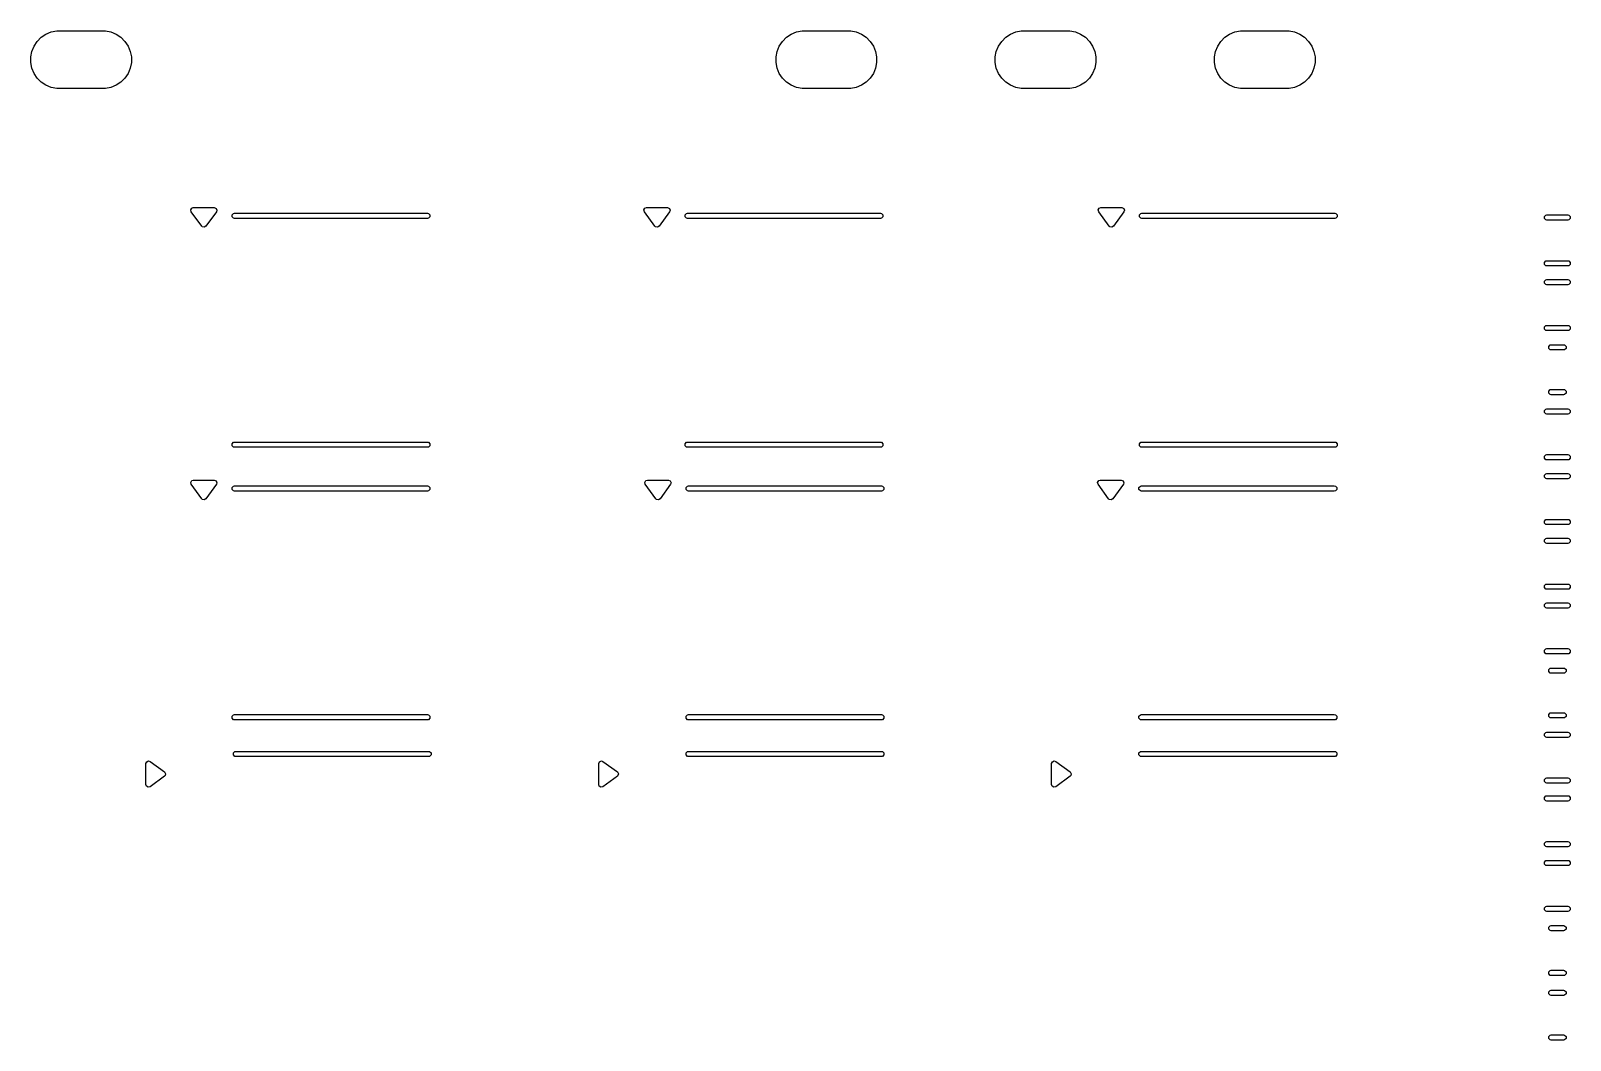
# Model space of a CAD drawing. Extents: x 0.11 to 3.93, y 0.1 to 4.17.
# Drawn here: x 2.12 to 3.503, y 0.988 to 1.895 of the extents above; entities that cross this region are included whole.
import ezdxf

# ---------------------------------------------------------------- set-up
doc = ezdxf.new("R2010")
doc.units = 0
doc.header["$MEASUREMENT"] = 0
doc.layers.add('BLACK', color=7, linetype='CONTINUOUS')

msp = doc.modelspace()

# ---------------------------------------------------------------- linework, layer by layer
at = {"layer": 'BLACK', "linetype": 'CONTINUOUS'}
for p, q in [((2.1385, 1.8939), (2.1435, 1.8949)), ((2.1435, 1.8949), (2.1461, 1.895)), ((2.1461, 1.895), (2.1846, 1.895)), ((2.1846, 1.895), (2.1872, 1.8949)), ((2.1872, 1.8949), (2.1922, 1.8939)), ((2.8078, 1.8939), (2.8128, 1.8949)), ((2.8128, 1.8949), (2.8154, 1.895)), ((2.8154, 1.895), (2.8539, 1.895)), ((2.8539, 1.895), (2.8565, 1.8949)), ((2.8565, 1.8949), (2.8615, 1.8939)), ((3.0047, 1.8939), (3.0097, 1.8949)), ((3.0097, 1.8949), (3.0122, 1.895)), ((3.0122, 1.895), (3.0508, 1.895)), ((3.0508, 1.895), (3.0533, 1.8949)), ((3.0533, 1.8949), (3.0583, 1.8939)), ((3.2015, 1.8939), (3.2065, 1.8949)), ((3.2065, 1.8949), (3.2091, 1.895)), ((3.2091, 1.895), (3.2476, 1.895)), ((3.2476, 1.895), (3.2502, 1.8949)), ((3.2502, 1.8949), (3.2552, 1.8939)), ((2.1212, 1.8765), (2.1231, 1.8812)), ((2.1231, 1.8812), (2.126, 1.8855)), ((2.126, 1.8855), (2.1296, 1.8891)), ((2.1296, 1.8891), (2.1338, 1.8919)), ((2.1338, 1.8919), (2.1385, 1.8939)), ((2.1922, 1.8939), (2.1969, 1.8919)), ((2.1969, 1.8919), (2.2011, 1.8891)), ((2.2011, 1.8891), (2.2047, 1.8855)), ((2.2047, 1.8855), (2.2076, 1.8812)), ((2.2076, 1.8812), (2.2095, 1.8765)), ((2.7905, 1.8765), (2.7924, 1.8812)), ((2.7924, 1.8812), (2.7953, 1.8855)), ((2.7953, 1.8855), (2.7989, 1.8891)), ((2.7989, 1.8891), (2.8031, 1.8919)), ((2.8031, 1.8919), (2.8078, 1.8939)), ((2.8615, 1.8939), (2.8662, 1.8919)), ((2.8662, 1.8919), (2.8704, 1.8891)), ((2.8704, 1.8891), (2.874, 1.8855)), ((2.874, 1.8855), (2.8769, 1.8812)), ((2.8769, 1.8812), (2.8788, 1.8765)), ((2.9873, 1.8765), (2.9893, 1.8812)), ((2.9893, 1.8812), (2.9921, 1.8855)), ((2.9921, 1.8855), (2.9957, 1.8891)), ((2.9957, 1.8891), (3, 1.8919)), ((3, 1.8919), (3.0047, 1.8939)), ((3.0583, 1.8939), (3.063, 1.8919)), ((3.063, 1.8919), (3.0673, 1.8891)), ((3.0673, 1.8891), (3.0709, 1.8855)), ((3.0709, 1.8855), (3.0737, 1.8812)), ((3.0737, 1.8812), (3.0757, 1.8765)), ((3.1842, 1.8765), (3.1861, 1.8812)), ((3.1861, 1.8812), (3.189, 1.8855)), ((3.189, 1.8855), (3.1926, 1.8891)), ((3.1926, 1.8891), (3.1968, 1.8919)), ((3.1968, 1.8919), (3.2015, 1.8939)), ((3.2552, 1.8939), (3.2599, 1.8919)), ((3.2599, 1.8919), (3.2641, 1.8891)), ((3.2641, 1.8891), (3.2677, 1.8855)), ((3.2677, 1.8855), (3.2706, 1.8812)), ((3.2706, 1.8812), (3.2725, 1.8765)), ((2.1202, 1.8715), (2.1212, 1.8765)), ((2.1202, 1.8664), (2.1202, 1.8715)), ((2.1212, 1.8614), (2.1202, 1.8664)), ((2.2095, 1.8765), (2.2105, 1.8715)), ((2.2105, 1.8664), (2.2095, 1.8614)), ((2.2105, 1.8715), (2.2105, 1.8664)), ((2.7895, 1.8715), (2.7905, 1.8765)), ((2.7895, 1.8664), (2.7895, 1.8715)), ((2.7905, 1.8614), (2.7895, 1.8664)), ((2.8788, 1.8765), (2.8798, 1.8715)), ((2.8798, 1.8664), (2.8788, 1.8614)), ((2.8798, 1.8715), (2.8798, 1.8664)), ((2.9863, 1.8715), (2.9873, 1.8765)), ((2.9863, 1.8664), (2.9863, 1.8715)), ((2.9873, 1.8614), (2.9863, 1.8664)), ((3.0757, 1.8765), (3.0766, 1.8715)), ((3.0766, 1.8664), (3.0757, 1.8614)), ((3.0766, 1.8715), (3.0766, 1.8664)), ((3.1832, 1.8715), (3.1842, 1.8765)), ((3.1832, 1.8664), (3.1832, 1.8715)), ((3.1842, 1.8614), (3.1832, 1.8664)), ((3.2725, 1.8765), (3.2735, 1.8715)), ((3.2735, 1.8664), (3.2725, 1.8614)), ((3.2735, 1.8715), (3.2735, 1.8664)), ((2.1231, 1.8567), (2.1212, 1.8614)), ((2.126, 1.8525), (2.1231, 1.8567)), ((2.2076, 1.8567), (2.2047, 1.8525)), ((2.2095, 1.8614), (2.2076, 1.8567)), ((2.7924, 1.8567), (2.7905, 1.8614)), ((2.7953, 1.8525), (2.7924, 1.8567)), ((2.8769, 1.8567), (2.874, 1.8525)), ((2.8788, 1.8614), (2.8769, 1.8567)), ((2.9893, 1.8567), (2.9873, 1.8614)), ((2.9921, 1.8525), (2.9893, 1.8567)), ((3.0737, 1.8567), (3.0709, 1.8525)), ((3.0757, 1.8614), (3.0737, 1.8567)), ((3.1861, 1.8567), (3.1842, 1.8614)), ((3.189, 1.8525), (3.1861, 1.8567)), ((3.2706, 1.8567), (3.2677, 1.8525)), ((3.2725, 1.8614), (3.2706, 1.8567)), ((2.1296, 1.8489), (2.126, 1.8525)), ((2.1338, 1.846), (2.1296, 1.8489)), ((2.1385, 1.8441), (2.1338, 1.846)), ((2.1435, 1.8431), (2.1385, 1.8441)), ((2.1461, 1.843), (2.1435, 1.8431)), ((2.1846, 1.843), (2.1461, 1.843)), ((2.1872, 1.8431), (2.1846, 1.843)), ((2.1922, 1.8441), (2.1872, 1.8431)), ((2.1969, 1.846), (2.1922, 1.8441)), ((2.2011, 1.8489), (2.1969, 1.846)), ((2.2047, 1.8525), (2.2011, 1.8489)), ((2.7989, 1.8489), (2.7953, 1.8525)), ((2.8031, 1.846), (2.7989, 1.8489)), ((2.8078, 1.8441), (2.8031, 1.846)), ((2.8128, 1.8431), (2.8078, 1.8441)), ((2.8154, 1.843), (2.8128, 1.8431)), ((2.8539, 1.843), (2.8154, 1.843)), ((2.8565, 1.8431), (2.8539, 1.843)), ((2.8615, 1.8441), (2.8565, 1.8431)), ((2.8662, 1.846), (2.8615, 1.8441)), ((2.8704, 1.8489), (2.8662, 1.846)), ((2.874, 1.8525), (2.8704, 1.8489)), ((2.9957, 1.8489), (2.9921, 1.8525)), ((3, 1.846), (2.9957, 1.8489)), ((3.0047, 1.8441), (3, 1.846)), ((3.0097, 1.8431), (3.0047, 1.8441)), ((3.0122, 1.843), (3.0097, 1.8431)), ((3.0508, 1.843), (3.0122, 1.843)), ((3.0533, 1.8431), (3.0508, 1.843)), ((3.0583, 1.8441), (3.0533, 1.8431)), ((3.063, 1.846), (3.0583, 1.8441)), ((3.0673, 1.8489), (3.063, 1.846)), ((3.0709, 1.8525), (3.0673, 1.8489)), ((3.1926, 1.8489), (3.189, 1.8525)), ((3.1968, 1.846), (3.1926, 1.8489)), ((3.2015, 1.8441), (3.1968, 1.846)), ((3.2065, 1.8431), (3.2015, 1.8441)), ((3.2091, 1.843), (3.2065, 1.8431)), ((3.2476, 1.843), (3.2091, 1.843)), ((3.2502, 1.8431), (3.2476, 1.843)), ((3.2552, 1.8441), (3.2502, 1.8431)), ((3.2599, 1.846), (3.2552, 1.8441)), ((3.2641, 1.8489), (3.2599, 1.846)), ((3.2677, 1.8525), (3.2641, 1.8489)), ((2.2638, 1.7342), (2.2648, 1.7358)), ((2.2642, 1.7325), (2.2638, 1.7342)), ((2.2737, 1.7195), (2.2642, 1.7325)), ((2.2648, 1.7358), (2.2661, 1.7362)), ((2.2661, 1.7362), (2.285, 1.7362)), ((2.2869, 1.7325), (2.2775, 1.7195)), ((2.285, 1.7362), (2.2867, 1.7355)), ((2.2867, 1.7355), (2.2874, 1.7339)), ((2.2874, 1.7339), (2.2869, 1.7325)), ((2.301, 1.7296), (2.3022, 1.7309)), ((2.301, 1.7278), (2.301, 1.7296)), ((2.3022, 1.7309), (2.3031, 1.7311)), ((2.3031, 1.7311), (2.3898, 1.7311)), ((2.3898, 1.7311), (2.4764, 1.7311)), ((2.4764, 1.7311), (2.4773, 1.7309)), ((2.4773, 1.7309), (2.4786, 1.7296)), ((2.4786, 1.7296), (2.4786, 1.7278)), ((2.6708, 1.7342), (2.6717, 1.7358)), ((2.6712, 1.7325), (2.6708, 1.7342)), ((2.6806, 1.7195), (2.6712, 1.7325)), ((2.6717, 1.7358), (2.6731, 1.7362)), ((2.6731, 1.7362), (2.692, 1.7362)), ((2.6939, 1.7325), (2.6845, 1.7195)), ((2.692, 1.7362), (2.6937, 1.7355)), ((2.6937, 1.7355), (2.6944, 1.7339)), ((2.6944, 1.7339), (2.6939, 1.7325)), ((2.7079, 1.7296), (2.7092, 1.7309)), ((2.7079, 1.7278), (2.7079, 1.7296)), ((2.7092, 1.7309), (2.7101, 1.7311)), ((2.7101, 1.7311), (2.7967, 1.7311)), ((2.7967, 1.7311), (2.8833, 1.7311)), ((2.8833, 1.7311), (2.8842, 1.7309)), ((2.8842, 1.7309), (2.8855, 1.7296)), ((2.8855, 1.7296), (2.8855, 1.7278)), ((3.0788, 1.7342), (3.0797, 1.7358)), ((3.0792, 1.7325), (3.0788, 1.7342)), ((3.0886, 1.7195), (3.0792, 1.7325)), ((3.0797, 1.7358), (3.0811, 1.7362)), ((3.0811, 1.7362), (3.1, 1.7362)), ((3.1019, 1.7325), (3.0925, 1.7195)), ((3.1, 1.7362), (3.1017, 1.7355)), ((3.1017, 1.7355), (3.1024, 1.7339)), ((3.1024, 1.7339), (3.1019, 1.7325)), ((3.1159, 1.7296), (3.1172, 1.7309)), ((3.1159, 1.7278), (3.1159, 1.7296)), ((3.1172, 1.7309), (3.1181, 1.7311)), ((3.1181, 1.7311), (3.2047, 1.7311)), ((3.2047, 1.7311), (3.2913, 1.7311)), ((3.2913, 1.7311), (3.2922, 1.7309)), ((3.2922, 1.7309), (3.2935, 1.7296)), ((3.2935, 1.7296), (3.2935, 1.7278)), ((3.4796, 1.7282), (3.4809, 1.7294)), ((3.4796, 1.7264), (3.4796, 1.7282)), ((3.4809, 1.7294), (3.4818, 1.7296)), ((3.4818, 1.7296), (3.5005, 1.7296)), ((3.5005, 1.7296), (3.5014, 1.7294)), ((3.5014, 1.7294), (3.5027, 1.7282)), ((3.5027, 1.7282), (3.5027, 1.7264)), ((2.2742, 1.719), (2.2737, 1.7195)), ((2.276, 1.7185), (2.2742, 1.719)), ((2.2775, 1.7195), (2.276, 1.7185)), ((2.3022, 1.7266), (2.301, 1.7278)), ((2.3031, 1.7264), (2.3022, 1.7266)), ((2.3898, 1.7264), (2.3031, 1.7264)), ((2.4764, 1.7264), (2.3898, 1.7264)), ((2.4773, 1.7266), (2.4764, 1.7264)), ((2.4786, 1.7278), (2.4773, 1.7266)), ((2.6812, 1.719), (2.6806, 1.7195)), ((2.6829, 1.7185), (2.6812, 1.719)), ((2.6845, 1.7195), (2.6829, 1.7185)), ((2.7092, 1.7266), (2.7079, 1.7278)), ((2.7101, 1.7264), (2.7092, 1.7266)), ((2.7967, 1.7264), (2.7101, 1.7264)), ((2.8833, 1.7264), (2.7967, 1.7264)), ((2.8842, 1.7266), (2.8833, 1.7264)), ((2.8855, 1.7278), (2.8842, 1.7266)), ((3.0892, 1.719), (3.0886, 1.7195)), ((3.0909, 1.7185), (3.0892, 1.719)), ((3.0925, 1.7195), (3.0909, 1.7185)), ((3.1172, 1.7266), (3.1159, 1.7278)), ((3.1181, 1.7264), (3.1172, 1.7266)), ((3.2047, 1.7264), (3.1181, 1.7264)), ((3.2913, 1.7264), (3.2047, 1.7264)), ((3.2922, 1.7266), (3.2913, 1.7264)), ((3.2935, 1.7278), (3.2922, 1.7266)), ((3.4809, 1.7251), (3.4796, 1.7264)), ((3.4818, 1.7249), (3.4809, 1.7251)), ((3.5005, 1.7249), (3.4818, 1.7249)), ((3.5014, 1.7251), (3.5005, 1.7249)), ((3.5027, 1.7264), (3.5014, 1.7251)), ((3.4796, 1.687), (3.4809, 1.6883)), ((3.4796, 1.6852), (3.4796, 1.687)), ((3.4809, 1.6883), (3.4818, 1.6885)), ((3.4818, 1.6885), (3.5005, 1.6885)), ((3.5005, 1.6885), (3.5014, 1.6883)), ((3.5014, 1.6883), (3.5027, 1.687)), ((3.5027, 1.687), (3.5027, 1.6852)), ((3.4809, 1.6839), (3.4796, 1.6852)), ((3.4818, 1.6838), (3.4809, 1.6839)), ((3.5005, 1.6838), (3.4818, 1.6838)), ((3.5014, 1.6839), (3.5005, 1.6838)), ((3.5027, 1.6852), (3.5014, 1.6839)), ((3.4796, 1.6701), (3.4809, 1.6714)), ((3.4796, 1.6683), (3.4796, 1.6701)), ((3.4809, 1.667), (3.4796, 1.6683)), ((3.4809, 1.6714), (3.4818, 1.6716)), ((3.4818, 1.6668), (3.4809, 1.667)), ((3.4818, 1.6716), (3.5005, 1.6716)), ((3.5005, 1.6668), (3.4818, 1.6668)), ((3.5005, 1.6716), (3.5014, 1.6714)), ((3.5014, 1.667), (3.5005, 1.6668)), ((3.5014, 1.6714), (3.5027, 1.6701)), ((3.5027, 1.6683), (3.5014, 1.667)), ((3.5027, 1.6701), (3.5027, 1.6683)), ((3.4796, 1.629), (3.4809, 1.6302)), ((3.4796, 1.6271), (3.4796, 1.629)), ((3.4809, 1.6259), (3.4796, 1.6271)), ((3.4809, 1.6302), (3.4818, 1.6304)), ((3.4818, 1.6257), (3.4809, 1.6259)), ((3.4818, 1.6304), (3.5005, 1.6304)), ((3.5005, 1.6257), (3.4818, 1.6257)), ((3.5005, 1.6304), (3.5014, 1.6302)), ((3.5014, 1.6259), (3.5005, 1.6257)), ((3.5014, 1.6302), (3.5027, 1.629)), ((3.5027, 1.6271), (3.5014, 1.6259)), ((3.5027, 1.629), (3.5027, 1.6271)), ((3.4834, 1.6115), (3.4847, 1.6128)), ((3.4834, 1.6097), (3.4834, 1.6115)), ((3.4847, 1.6084), (3.4834, 1.6097)), ((3.4847, 1.6128), (3.4856, 1.613)), ((3.4856, 1.6083), (3.4847, 1.6084)), ((3.4856, 1.613), (3.4967, 1.613)), ((3.4967, 1.6083), (3.4856, 1.6083)), ((3.4967, 1.613), (3.4976, 1.6128)), ((3.4976, 1.6084), (3.4967, 1.6083)), ((3.4976, 1.6128), (3.4989, 1.6115)), ((3.4989, 1.6097), (3.4976, 1.6084)), ((3.4989, 1.6115), (3.4989, 1.6097)), ((3.4834, 1.5714), (3.4847, 1.5727)), ((3.4834, 1.5696), (3.4834, 1.5714)), ((3.4847, 1.5683), (3.4834, 1.5696)), ((3.4847, 1.5727), (3.4856, 1.5728)), ((3.4856, 1.5681), (3.4847, 1.5683)), ((3.4856, 1.5728), (3.4967, 1.5728)), ((3.4967, 1.5681), (3.4856, 1.5681)), ((3.4967, 1.5728), (3.4976, 1.5727)), ((3.4976, 1.5683), (3.4967, 1.5681)), ((3.4976, 1.5727), (3.4989, 1.5714)), ((3.4989, 1.5696), (3.4976, 1.5683)), ((3.4989, 1.5714), (3.4989, 1.5696)), ((3.4796, 1.554), (3.4809, 1.5552)), ((3.4796, 1.5521), (3.4796, 1.554)), ((3.4809, 1.5509), (3.4796, 1.5521)), ((3.4809, 1.5552), (3.4818, 1.5554)), ((3.4818, 1.5507), (3.4809, 1.5509)), ((3.4818, 1.5554), (3.5005, 1.5554)), ((3.5005, 1.5507), (3.4818, 1.5507)), ((3.5005, 1.5554), (3.5014, 1.5552)), ((3.5014, 1.5509), (3.5005, 1.5507)), ((3.5014, 1.5552), (3.5027, 1.554)), ((3.5027, 1.5521), (3.5014, 1.5509)), ((3.5027, 1.554), (3.5027, 1.5521)), ((2.301, 1.5241), (2.3022, 1.5254)), ((2.301, 1.5223), (2.301, 1.5241)), ((2.3022, 1.521), (2.301, 1.5223)), ((2.3022, 1.5254), (2.3031, 1.5256)), ((2.3031, 1.5209), (2.3022, 1.521)), ((2.3031, 1.5256), (2.3898, 1.5256)), ((2.3898, 1.5209), (2.3031, 1.5209)), ((2.3898, 1.5256), (2.4764, 1.5256)), ((2.4764, 1.5209), (2.3898, 1.5209)), ((2.4764, 1.5256), (2.4773, 1.5254)), ((2.4773, 1.521), (2.4764, 1.5209)), ((2.4773, 1.5254), (2.4786, 1.5241)), ((2.4786, 1.5223), (2.4773, 1.521)), ((2.4786, 1.5241), (2.4786, 1.5223)), ((2.7079, 1.5241), (2.7092, 1.5254)), ((2.7079, 1.5223), (2.7079, 1.5241)), ((2.7092, 1.521), (2.7079, 1.5223)), ((2.7092, 1.5254), (2.7101, 1.5256)), ((2.7101, 1.5209), (2.7092, 1.521)), ((2.7101, 1.5256), (2.7967, 1.5256)), ((2.7967, 1.5209), (2.7101, 1.5209)), ((2.7967, 1.5256), (2.8833, 1.5256)), ((2.8833, 1.5209), (2.7967, 1.5209)), ((2.8833, 1.5256), (2.8842, 1.5254)), ((2.8842, 1.521), (2.8833, 1.5209)), ((2.8842, 1.5254), (2.8855, 1.5241)), ((2.8855, 1.5223), (2.8842, 1.521)), ((2.8855, 1.5241), (2.8855, 1.5223)), ((3.1159, 1.5241), (3.1172, 1.5254)), ((3.1159, 1.5223), (3.1159, 1.5241)), ((3.1172, 1.521), (3.1159, 1.5223)), ((3.1172, 1.5254), (3.1181, 1.5256)), ((3.1181, 1.5209), (3.1172, 1.521)), ((3.1181, 1.5256), (3.2047, 1.5256)), ((3.2047, 1.5209), (3.1181, 1.5209)), ((3.2047, 1.5256), (3.2913, 1.5256)), ((3.2913, 1.5209), (3.2047, 1.5209)), ((3.2913, 1.5256), (3.2922, 1.5254)), ((3.2922, 1.521), (3.2913, 1.5209)), ((3.2922, 1.5254), (3.2935, 1.5241)), ((3.2935, 1.5223), (3.2922, 1.521)), ((3.2935, 1.5241), (3.2935, 1.5223)), ((3.4796, 1.5128), (3.4809, 1.5141)), ((3.4796, 1.511), (3.4796, 1.5128)), ((3.4809, 1.5097), (3.4796, 1.511)), ((3.4809, 1.5141), (3.4818, 1.5143)), ((3.4818, 1.5095), (3.4809, 1.5097)), ((3.4818, 1.5143), (3.5005, 1.5143)), ((3.5005, 1.5095), (3.4818, 1.5095)), ((3.5005, 1.5143), (3.5014, 1.5141)), ((3.5014, 1.5097), (3.5005, 1.5095)), ((3.5014, 1.5141), (3.5027, 1.5128)), ((3.5027, 1.511), (3.5014, 1.5097)), ((3.5027, 1.5128), (3.5027, 1.511)), ((3.4796, 1.4959), (3.4809, 1.4972)), ((3.4796, 1.4941), (3.4796, 1.4959)), ((3.4809, 1.4928), (3.4796, 1.4941)), ((3.4809, 1.4972), (3.4818, 1.4973)), ((3.4818, 1.4973), (3.5005, 1.4973)), ((3.5005, 1.4973), (3.5014, 1.4972)), ((3.5014, 1.4972), (3.5027, 1.4959)), ((3.5027, 1.4941), (3.5014, 1.4928)), ((3.5027, 1.4959), (3.5027, 1.4941)), ((2.2638, 1.4894), (2.2648, 1.491)), ((2.2642, 1.4877), (2.2638, 1.4894)), ((2.2737, 1.4747), (2.2642, 1.4877)), ((2.2648, 1.491), (2.2661, 1.4914)), ((2.2661, 1.4914), (2.285, 1.4914)), ((2.2869, 1.4877), (2.2775, 1.4747)), ((2.285, 1.4914), (2.2867, 1.4907)), ((2.2867, 1.4907), (2.2874, 1.489)), ((2.2874, 1.489), (2.2869, 1.4877)), ((2.301, 1.4848), (2.3022, 1.4861)), ((2.301, 1.483), (2.301, 1.4848)), ((2.3022, 1.4817), (2.301, 1.483)), ((2.3022, 1.4861), (2.3031, 1.4863)), ((2.3031, 1.4816), (2.3022, 1.4817)), ((2.3031, 1.4863), (2.3898, 1.4863)), ((2.3898, 1.4816), (2.3031, 1.4816)), ((2.3898, 1.4863), (2.4764, 1.4863)), ((2.4764, 1.4816), (2.3898, 1.4816)), ((2.4764, 1.4863), (2.4773, 1.4861)), ((2.4773, 1.4817), (2.4764, 1.4816)), ((2.4773, 1.4861), (2.4786, 1.4848)), ((2.4786, 1.483), (2.4773, 1.4817)), ((2.4786, 1.4848), (2.4786, 1.483)), ((2.6716, 1.4894), (2.6725, 1.491)), ((2.672, 1.4877), (2.6716, 1.4894)), ((2.6815, 1.4747), (2.672, 1.4877)), ((2.6725, 1.491), (2.6739, 1.4914)), ((2.6739, 1.4914), (2.6928, 1.4914)), ((2.6947, 1.4877), (2.6853, 1.4747)), ((2.6928, 1.4914), (2.6945, 1.4907)), ((2.6945, 1.4907), (2.6952, 1.489)), ((2.6952, 1.489), (2.6947, 1.4877)), ((2.7088, 1.4848), (2.71, 1.4861)), ((2.7088, 1.483), (2.7088, 1.4848)), ((2.71, 1.4817), (2.7088, 1.483)), ((2.71, 1.4861), (2.7109, 1.4863)), ((2.7109, 1.4816), (2.71, 1.4817)), ((2.7109, 1.4863), (2.7976, 1.4863)), ((2.7976, 1.4816), (2.7109, 1.4816)), ((2.7976, 1.4863), (2.8842, 1.4863)), ((2.8842, 1.4816), (2.7976, 1.4816)), ((2.8842, 1.4863), (2.8851, 1.4861)), ((2.8851, 1.4817), (2.8842, 1.4816)), ((2.8851, 1.4861), (2.8864, 1.4848)), ((2.8864, 1.483), (2.8851, 1.4817)), ((2.8864, 1.4848), (2.8864, 1.483)), ((3.0783, 1.4894), (3.0792, 1.491)), ((3.0787, 1.4877), (3.0783, 1.4894)), ((3.0881, 1.4747), (3.0787, 1.4877)), ((3.0792, 1.491), (3.0806, 1.4914)), ((3.0806, 1.4914), (3.0995, 1.4914)), ((3.1014, 1.4877), (3.092, 1.4747)), ((3.0995, 1.4914), (3.1012, 1.4907)), ((3.1012, 1.4907), (3.1019, 1.489)), ((3.1019, 1.489), (3.1014, 1.4877)), ((3.1154, 1.4848), (3.1167, 1.4861)), ((3.1154, 1.483), (3.1154, 1.4848)), ((3.1167, 1.4817), (3.1154, 1.483)), ((3.1167, 1.4861), (3.1176, 1.4863)), ((3.1176, 1.4816), (3.1167, 1.4817)), ((3.1176, 1.4863), (3.2042, 1.4863)), ((3.2042, 1.4816), (3.1176, 1.4816)), ((3.2042, 1.4863), (3.2908, 1.4863)), ((3.2908, 1.4816), (3.2042, 1.4816)), ((3.2908, 1.4863), (3.2918, 1.4861)), ((3.2918, 1.4817), (3.2908, 1.4816)), ((3.2918, 1.4861), (3.293, 1.4848)), ((3.293, 1.483), (3.2918, 1.4817)), ((3.293, 1.4848), (3.293, 1.483)), ((3.4818, 1.4926), (3.4809, 1.4928)), ((3.5005, 1.4926), (3.4818, 1.4926)), ((3.5014, 1.4928), (3.5005, 1.4926)), ((2.2742, 1.4741), (2.2737, 1.4747)), ((2.276, 1.4737), (2.2742, 1.4741)), ((2.2775, 1.4747), (2.276, 1.4737)), ((2.682, 1.4741), (2.6815, 1.4747)), ((2.6838, 1.4737), (2.682, 1.4741)), ((2.6853, 1.4747), (2.6838, 1.4737)), ((3.0887, 1.4741), (3.0881, 1.4747)), ((3.0904, 1.4737), (3.0887, 1.4741)), ((3.092, 1.4747), (3.0904, 1.4737)), ((3.4796, 1.4547), (3.4809, 1.456)), ((3.4796, 1.4529), (3.4796, 1.4547)), ((3.4809, 1.4517), (3.4796, 1.4529)), ((3.4809, 1.456), (3.4818, 1.4562)), ((3.4818, 1.4515), (3.4809, 1.4517)), ((3.4818, 1.4562), (3.5005, 1.4562)), ((3.5005, 1.4562), (3.5014, 1.456)), ((3.5014, 1.4517), (3.5005, 1.4515)), ((3.5014, 1.456), (3.5027, 1.4547)), ((3.5027, 1.4529), (3.5014, 1.4517)), ((3.5027, 1.4547), (3.5027, 1.4529)), ((3.4796, 1.4378), (3.4809, 1.4391)), ((3.4796, 1.436), (3.4796, 1.4378)), ((3.4809, 1.4391), (3.4818, 1.4393)), ((3.5005, 1.4515), (3.4818, 1.4515)), ((3.4818, 1.4393), (3.5005, 1.4393)), ((3.5005, 1.4393), (3.5014, 1.4391)), ((3.5014, 1.4391), (3.5027, 1.4378)), ((3.5027, 1.4378), (3.5027, 1.436)), ((3.4809, 1.4347), (3.4796, 1.436)), ((3.4818, 1.4345), (3.4809, 1.4347)), ((3.5005, 1.4345), (3.4818, 1.4345)), ((3.5014, 1.4347), (3.5005, 1.4345)), ((3.5027, 1.436), (3.5014, 1.4347)), ((3.4796, 1.3967), (3.4809, 1.398)), ((3.4796, 1.3949), (3.4796, 1.3967)), ((3.4809, 1.398), (3.4818, 1.3981)), ((3.4818, 1.3981), (3.5005, 1.3981)), ((3.5005, 1.3981), (3.5014, 1.398)), ((3.5014, 1.398), (3.5027, 1.3967)), ((3.5027, 1.3967), (3.5027, 1.3949)), ((3.4809, 1.3936), (3.4796, 1.3949)), ((3.4818, 1.3934), (3.4809, 1.3936)), ((3.5005, 1.3934), (3.4818, 1.3934)), ((3.5014, 1.3936), (3.5005, 1.3934)), ((3.5027, 1.3949), (3.5014, 1.3936)), ((3.4796, 1.3797), (3.4809, 1.381)), ((3.4796, 1.3779), (3.4796, 1.3797)), ((3.4809, 1.3767), (3.4796, 1.3779)), ((3.4809, 1.381), (3.4818, 1.3812)), ((3.4818, 1.3765), (3.4809, 1.3767)), ((3.4818, 1.3812), (3.5005, 1.3812)), ((3.5005, 1.3765), (3.4818, 1.3765)), ((3.5005, 1.3812), (3.5014, 1.381)), ((3.5014, 1.3767), (3.5005, 1.3765)), ((3.5014, 1.381), (3.5027, 1.3797)), ((3.5027, 1.3779), (3.5014, 1.3767)), ((3.5027, 1.3797), (3.5027, 1.3779)), ((3.4796, 1.3386), (3.4809, 1.3399)), ((3.4796, 1.3368), (3.4796, 1.3386)), ((3.4809, 1.3355), (3.4796, 1.3368)), ((3.4809, 1.3399), (3.4818, 1.3401)), ((3.4818, 1.3353), (3.4809, 1.3355)), ((3.4818, 1.3401), (3.5005, 1.3401)), ((3.5005, 1.3353), (3.4818, 1.3353)), ((3.5005, 1.3401), (3.5014, 1.3399)), ((3.5014, 1.3355), (3.5005, 1.3353)), ((3.5014, 1.3399), (3.5027, 1.3386)), ((3.5027, 1.3368), (3.5014, 1.3355)), ((3.5027, 1.3386), (3.5027, 1.3368)), ((3.4834, 1.3212), (3.4847, 1.3225)), ((3.4834, 1.3194), (3.4834, 1.3212)), ((3.4847, 1.3181), (3.4834, 1.3194)), ((3.4847, 1.3225), (3.4856, 1.3226)), ((3.4856, 1.3179), (3.4847, 1.3181)), ((3.4856, 1.3226), (3.4967, 1.3226)), ((3.4967, 1.3179), (3.4856, 1.3179)), ((3.4967, 1.3226), (3.4976, 1.3225)), ((3.4976, 1.3181), (3.4967, 1.3179)), ((3.4976, 1.3225), (3.4989, 1.3212)), ((3.4989, 1.3194), (3.4976, 1.3181)), ((3.4989, 1.3212), (3.4989, 1.3194)), ((2.301, 1.2793), (2.3022, 1.2806)), ((2.301, 1.2775), (2.301, 1.2793)), ((2.3022, 1.2762), (2.301, 1.2775)), ((2.3022, 1.2806), (2.3031, 1.2808)), ((2.3031, 1.2761), (2.3022, 1.2762)), ((2.3031, 1.2808), (2.3898, 1.2808)), ((2.3898, 1.2761), (2.3031, 1.2761)), ((2.3898, 1.2808), (2.4764, 1.2808)), ((2.4764, 1.2761), (2.3898, 1.2761)), ((2.4764, 1.2808), (2.4773, 1.2806)), ((2.4773, 1.2762), (2.4764, 1.2761)), ((2.4773, 1.2806), (2.4786, 1.2793)), ((2.4786, 1.2775), (2.4773, 1.2762)), ((2.4786, 1.2793), (2.4786, 1.2775)), ((2.7088, 1.2793), (2.71, 1.2806)), ((2.7088, 1.2775), (2.7088, 1.2793)), ((2.71, 1.2762), (2.7088, 1.2775)), ((2.71, 1.2806), (2.7109, 1.2808)), ((2.7109, 1.2761), (2.71, 1.2762)), ((2.7109, 1.2808), (2.7976, 1.2808)), ((2.7976, 1.2761), (2.7109, 1.2761)), ((2.7976, 1.2808), (2.8842, 1.2808)), ((2.8842, 1.2761), (2.7976, 1.2761)), ((2.8842, 1.2808), (2.8851, 1.2806)), ((2.8851, 1.2762), (2.8842, 1.2761)), ((2.8851, 1.2806), (2.8864, 1.2793)), ((2.8864, 1.2775), (2.8851, 1.2762)), ((2.8864, 1.2793), (2.8864, 1.2775)), ((3.1154, 1.2793), (3.1167, 1.2806)), ((3.1154, 1.2775), (3.1154, 1.2793)), ((3.1167, 1.2762), (3.1154, 1.2775)), ((3.1167, 1.2806), (3.1176, 1.2808)), ((3.1176, 1.2761), (3.1167, 1.2762)), ((3.1176, 1.2808), (3.2042, 1.2808)), ((3.2042, 1.2761), (3.1176, 1.2761)), ((3.2042, 1.2808), (3.2908, 1.2808)), ((3.2908, 1.2761), (3.2042, 1.2761)), ((3.2908, 1.2808), (3.2918, 1.2806)), ((3.2918, 1.2762), (3.2908, 1.2761)), ((3.2918, 1.2806), (3.293, 1.2793)), ((3.293, 1.2775), (3.2918, 1.2762)), ((3.293, 1.2793), (3.293, 1.2775)), ((3.4834, 1.281), (3.4847, 1.2823)), ((3.4834, 1.2792), (3.4834, 1.281)), ((3.4847, 1.2779), (3.4834, 1.2792)), ((3.4847, 1.2823), (3.4856, 1.2825)), ((3.4856, 1.2778), (3.4847, 1.2779)), ((3.4856, 1.2825), (3.4967, 1.2825)), ((3.4967, 1.2778), (3.4856, 1.2778)), ((3.4967, 1.2825), (3.4976, 1.2823)), ((3.4976, 1.2779), (3.4967, 1.2778)), ((3.4976, 1.2823), (3.4989, 1.281)), ((3.4989, 1.2792), (3.4976, 1.2779)), ((3.4989, 1.281), (3.4989, 1.2792)), ((3.4796, 1.2636), (3.4809, 1.2649)), ((3.4796, 1.2618), (3.4796, 1.2636)), ((3.4809, 1.2605), (3.4796, 1.2618)), ((3.4809, 1.2649), (3.4818, 1.2651)), ((3.4818, 1.2603), (3.4809, 1.2605)), ((3.4818, 1.2651), (3.5005, 1.2651)), ((3.5005, 1.2603), (3.4818, 1.2603)), ((3.5005, 1.2651), (3.5014, 1.2649)), ((3.5014, 1.2605), (3.5005, 1.2603)), ((3.5014, 1.2649), (3.5027, 1.2636)), ((3.5027, 1.2618), (3.5014, 1.2605)), ((3.5027, 1.2636), (3.5027, 1.2618)), ((2.3021, 1.2464), (2.3034, 1.2477)), ((2.3021, 1.2446), (2.3021, 1.2464)), ((2.3034, 1.2433), (2.3021, 1.2446)), ((2.3034, 1.2477), (2.3043, 1.2478)), ((2.3043, 1.2478), (2.3909, 1.2478)), ((2.3909, 1.2478), (2.4775, 1.2478)), ((2.4775, 1.2478), (2.4784, 1.2477)), ((2.4784, 1.2477), (2.4797, 1.2464)), ((2.4797, 1.2446), (2.4784, 1.2433)), ((2.4797, 1.2464), (2.4797, 1.2446)), ((2.7088, 1.2464), (2.7101, 1.2477)), ((2.7088, 1.2446), (2.7088, 1.2464)), ((2.7101, 1.2433), (2.7088, 1.2446)), ((2.7101, 1.2477), (2.711, 1.2478)), ((2.711, 1.2478), (2.7976, 1.2478)), ((2.7976, 1.2478), (2.8842, 1.2478)), ((2.8842, 1.2478), (2.8851, 1.2477)), ((2.8851, 1.2477), (2.8864, 1.2464)), ((2.8864, 1.2446), (2.8851, 1.2433)), ((2.8864, 1.2464), (2.8864, 1.2446)), ((3.1154, 1.2464), (3.1167, 1.2477)), ((3.1154, 1.2446), (3.1154, 1.2464)), ((3.1167, 1.2433), (3.1154, 1.2446)), ((3.1167, 1.2477), (3.1176, 1.2478)), ((3.1176, 1.2478), (3.2042, 1.2478)), ((3.2042, 1.2478), (3.2908, 1.2478)), ((3.2908, 1.2478), (3.2918, 1.2477)), ((3.2918, 1.2477), (3.293, 1.2464)), ((3.293, 1.2446), (3.2918, 1.2433)), ((3.293, 1.2464), (3.293, 1.2446)), ((2.2236, 1.2368), (2.2243, 1.2385)), ((2.2236, 1.2179), (2.2236, 1.2368)), ((2.2243, 1.2385), (2.226, 1.2392)), ((2.226, 1.2392), (2.2273, 1.2387)), ((2.2273, 1.2387), (2.2403, 1.2293)), ((2.3043, 1.2431), (2.3034, 1.2433)), ((2.3909, 1.2431), (2.3043, 1.2431)), ((2.4775, 1.2431), (2.3909, 1.2431)), ((2.4784, 1.2433), (2.4775, 1.2431)), ((2.6302, 1.2368), (2.6309, 1.2385)), ((2.6302, 1.2179), (2.6302, 1.2368)), ((2.6309, 1.2385), (2.6326, 1.2392)), ((2.6326, 1.2392), (2.634, 1.2387)), ((2.634, 1.2387), (2.647, 1.2293)), ((2.711, 1.2431), (2.7101, 1.2433)), ((2.7976, 1.2431), (2.711, 1.2431)), ((2.8842, 1.2431), (2.7976, 1.2431)), ((2.8851, 1.2433), (2.8842, 1.2431)), ((3.0369, 1.2368), (3.0376, 1.2385)), ((3.0369, 1.2179), (3.0369, 1.2368)), ((3.0376, 1.2385), (3.0393, 1.2392)), ((3.0393, 1.2392), (3.0407, 1.2387)), ((3.0407, 1.2387), (3.0537, 1.2293)), ((3.1176, 1.2431), (3.1167, 1.2433)), ((3.2042, 1.2431), (3.1176, 1.2431)), ((3.2908, 1.2431), (3.2042, 1.2431)), ((3.2918, 1.2433), (3.2908, 1.2431)), ((2.224, 1.2165), (2.2236, 1.2179)), ((2.2403, 1.2255), (2.2273, 1.216)), ((2.2403, 1.2293), (2.2413, 1.2277)), ((2.2409, 1.226), (2.2403, 1.2255)), ((2.2413, 1.2277), (2.2409, 1.226)), ((2.6307, 1.2165), (2.6302, 1.2179)), ((2.647, 1.2255), (2.634, 1.216)), ((2.647, 1.2293), (2.6479, 1.2277)), ((2.6475, 1.226), (2.647, 1.2255)), ((2.6479, 1.2277), (2.6475, 1.226)), ((3.0374, 1.2165), (3.0369, 1.2179)), ((3.0537, 1.2255), (3.0407, 1.216)), ((3.0537, 1.2293), (3.0546, 1.2277)), ((3.0542, 1.226), (3.0537, 1.2255)), ((3.0546, 1.2277), (3.0542, 1.226)), ((3.4796, 1.2225), (3.4809, 1.2237)), ((3.4796, 1.2207), (3.4796, 1.2225)), ((3.4809, 1.2194), (3.4796, 1.2207)), ((3.4809, 1.2237), (3.4818, 1.2239)), ((3.4818, 1.2192), (3.4809, 1.2194)), ((3.4818, 1.2239), (3.5005, 1.2239)), ((3.5005, 1.2192), (3.4818, 1.2192)), ((3.5005, 1.2239), (3.5014, 1.2237)), ((3.5014, 1.2194), (3.5005, 1.2192)), ((3.5014, 1.2237), (3.5027, 1.2225)), ((3.5027, 1.2207), (3.5014, 1.2194)), ((3.5027, 1.2225), (3.5027, 1.2207)), ((2.2256, 1.2156), (2.224, 1.2165)), ((2.2273, 1.216), (2.2256, 1.2156)), ((2.6322, 1.2156), (2.6307, 1.2165)), ((2.634, 1.216), (2.6322, 1.2156)), ((3.0389, 1.2156), (3.0374, 1.2165)), ((3.0407, 1.216), (3.0389, 1.2156)), ((3.4796, 1.2065), (3.4809, 1.2078)), ((3.4796, 1.2047), (3.4796, 1.2065)), ((3.4809, 1.2034), (3.4796, 1.2047)), ((3.4809, 1.2078), (3.4818, 1.208)), ((3.4818, 1.2032), (3.4809, 1.2034)), ((3.4818, 1.208), (3.5005, 1.208)), ((3.5005, 1.2032), (3.4818, 1.2032)), ((3.5005, 1.208), (3.5014, 1.2078)), ((3.5014, 1.2034), (3.5005, 1.2032)), ((3.5014, 1.2078), (3.5027, 1.2065)), ((3.5027, 1.2047), (3.5014, 1.2034)), ((3.5027, 1.2065), (3.5027, 1.2047)), ((3.4796, 1.1654), (3.4809, 1.1667)), ((3.4796, 1.1636), (3.4796, 1.1654)), ((3.4809, 1.1623), (3.4796, 1.1636)), ((3.4809, 1.1667), (3.4818, 1.1668)), ((3.4818, 1.1621), (3.4809, 1.1623)), ((3.4818, 1.1668), (3.5005, 1.1668)), ((3.5005, 1.1621), (3.4818, 1.1621)), ((3.5005, 1.1668), (3.5014, 1.1667)), ((3.5014, 1.1623), (3.5005, 1.1621)), ((3.5014, 1.1667), (3.5027, 1.1654)), ((3.5027, 1.1636), (3.5014, 1.1623)), ((3.5027, 1.1654), (3.5027, 1.1636)), ((3.4796, 1.1484), (3.4809, 1.1497)), ((3.4796, 1.1466), (3.4796, 1.1484)), ((3.4809, 1.1497), (3.4818, 1.1499)), ((3.4818, 1.1499), (3.5005, 1.1499)), ((3.5005, 1.1499), (3.5014, 1.1497)), ((3.5014, 1.1497), (3.5027, 1.1484)), ((3.5027, 1.1484), (3.5027, 1.1466)), ((3.4809, 1.1454), (3.4796, 1.1466)), ((3.4818, 1.1452), (3.4809, 1.1454)), ((3.5005, 1.1452), (3.4818, 1.1452)), ((3.5014, 1.1454), (3.5005, 1.1452)), ((3.5027, 1.1466), (3.5014, 1.1454)), ((3.4796, 1.1073), (3.4809, 1.1086)), ((3.4796, 1.1055), (3.4796, 1.1073)), ((3.4809, 1.1086), (3.4818, 1.1088)), ((3.4818, 1.1088), (3.5005, 1.1088)), ((3.5005, 1.1088), (3.5014, 1.1086)), ((3.5014, 1.1086), (3.5027, 1.1073)), ((3.5027, 1.1073), (3.5027, 1.1055)), ((3.4809, 1.1042), (3.4796, 1.1055)), ((3.4818, 1.104), (3.4809, 1.1042)), ((3.5005, 1.104), (3.4818, 1.104)), ((3.5014, 1.1042), (3.5005, 1.104)), ((3.5027, 1.1055), (3.5014, 1.1042)), ((3.4834, 1.0899), (3.4847, 1.0912)), ((3.4834, 1.0881), (3.4834, 1.0899)), ((3.4847, 1.0868), (3.4834, 1.0881)), ((3.4847, 1.0912), (3.4856, 1.0913)), ((3.4856, 1.0866), (3.4847, 1.0868)), ((3.4856, 1.0913), (3.4967, 1.0913)), ((3.4967, 1.0866), (3.4856, 1.0866)), ((3.4967, 1.0913), (3.4976, 1.0912)), ((3.4976, 1.0868), (3.4967, 1.0866)), ((3.4976, 1.0912), (3.4989, 1.0899)), ((3.4989, 1.0881), (3.4976, 1.0868)), ((3.4989, 1.0899), (3.4989, 1.0881)), ((3.4834, 1.0497), (3.4847, 1.051)), ((3.4847, 1.051), (3.4856, 1.0512)), ((3.4856, 1.0512), (3.4967, 1.0512)), ((3.4967, 1.0512), (3.4976, 1.051)), ((3.4976, 1.051), (3.4989, 1.0497)), ((3.4834, 1.0479), (3.4834, 1.0497)), ((3.4847, 1.0466), (3.4834, 1.0479)), ((3.4856, 1.0465), (3.4847, 1.0466)), ((3.4967, 1.0465), (3.4856, 1.0465)), ((3.4976, 1.0466), (3.4967, 1.0465)), ((3.4989, 1.0479), (3.4976, 1.0466)), ((3.4989, 1.0497), (3.4989, 1.0479)), ((3.4834, 1.0318), (3.4847, 1.0331)), ((3.4834, 1.03), (3.4834, 1.0318)), ((3.4847, 1.0287), (3.4834, 1.03)), ((3.4847, 1.0331), (3.4856, 1.0333)), ((3.4856, 1.0285), (3.4847, 1.0287)), ((3.4856, 1.0333), (3.4967, 1.0333)), ((3.4967, 1.0285), (3.4856, 1.0285)), ((3.4967, 1.0333), (3.4976, 1.0331)), ((3.4976, 1.0287), (3.4967, 1.0285)), ((3.4976, 1.0331), (3.4989, 1.0318)), ((3.4989, 1.03), (3.4976, 1.0287)), ((3.4989, 1.0318), (3.4989, 1.03)), ((3.4834, 0.9917), (3.4847, 0.9929)), ((3.4834, 0.9898), (3.4834, 0.9917)), ((3.4847, 0.9886), (3.4834, 0.9898)), ((3.4847, 0.9929), (3.4856, 0.9931)), ((3.4856, 0.9884), (3.4847, 0.9886)), ((3.4856, 0.9931), (3.4967, 0.9931)), ((3.4967, 0.9884), (3.4856, 0.9884)), ((3.4967, 0.9931), (3.4976, 0.9929)), ((3.4976, 0.9886), (3.4967, 0.9884)), ((3.4976, 0.9929), (3.4989, 0.9917)), ((3.4989, 0.9898), (3.4976, 0.9886)), ((3.4989, 0.9917), (3.4989, 0.9898))]:
    msp.add_line(p, q, dxfattribs=at)

doc.saveas('drawing.dxf')
